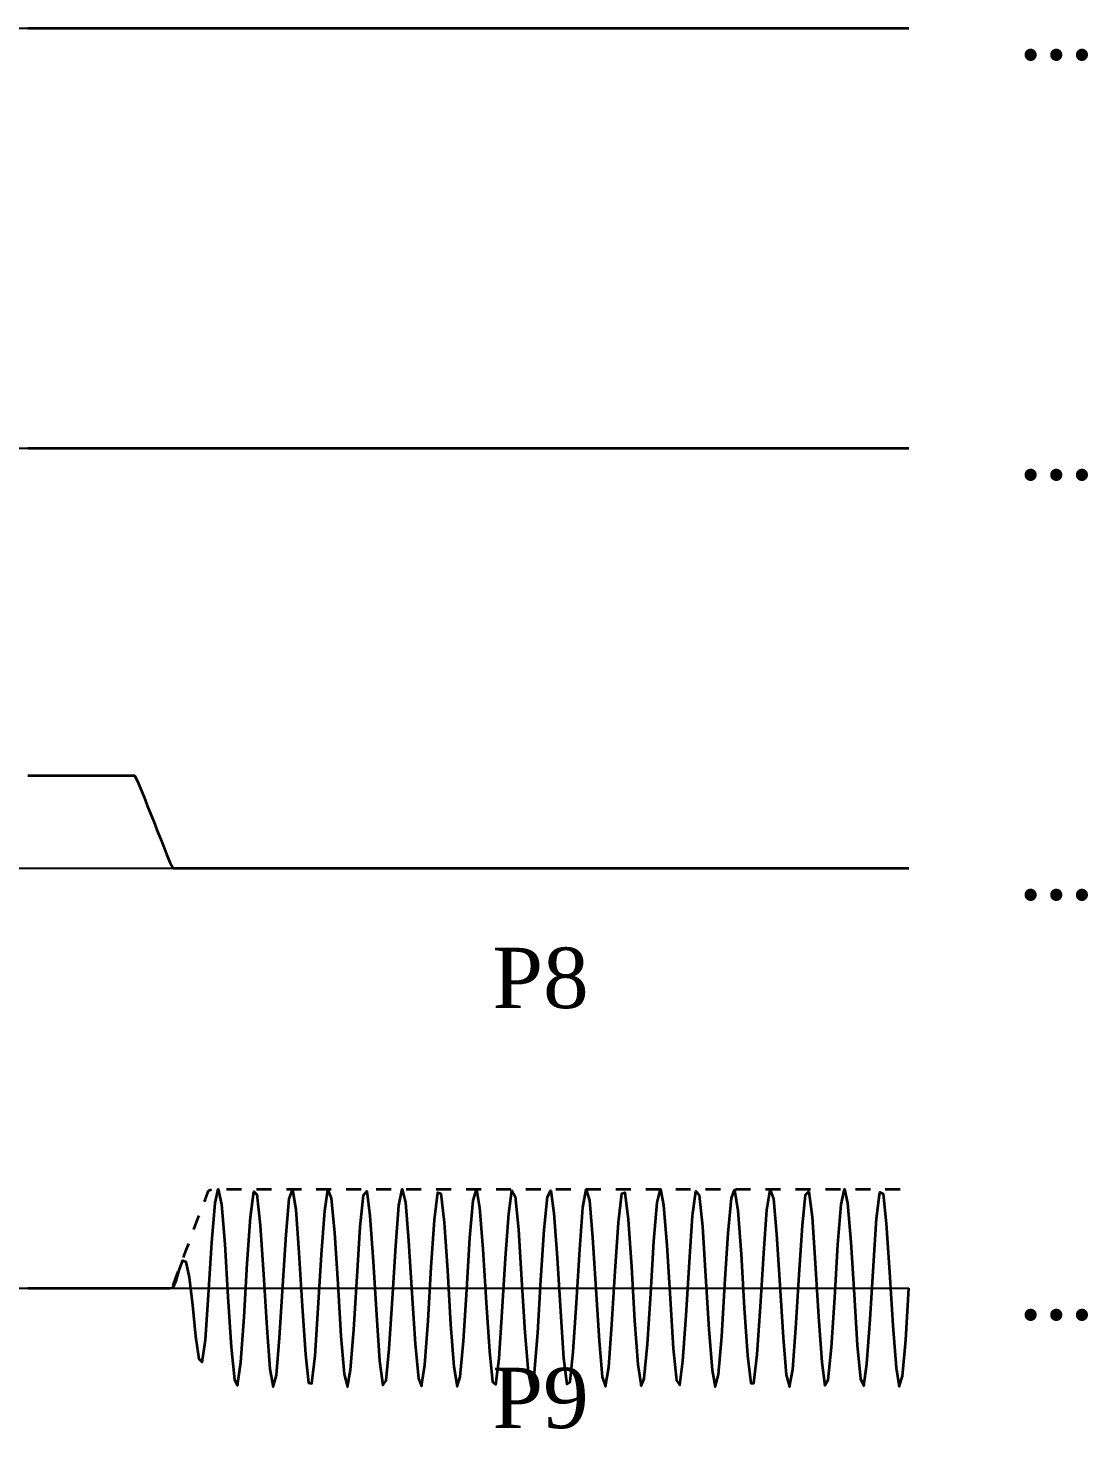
# Model space of a CAD drawing. Header units: metres. Extents: x -10 to 187, y -30 to 275.
# Drawn here: x 80.2 to 129.8, y 54.4 to 119.9 of the extents above; entities that cross this region are included whole.
import ezdxf
from ezdxf.enums import TextEntityAlignment as Align

# ---------------------------------------------------------------- set-up
doc = ezdxf.new("R2010")
doc.units = ezdxf.units.M
doc.linetypes.add('JIS_02_0.7', pattern=[1.4, 0.7, -0.7])
doc.layers.add('BASE', color=8, linetype='Continuous', lineweight=25)
doc.layers.add('WAVE', color=7, linetype='Continuous', lineweight=35)
doc.layers.add('TEXT', color=7, linetype='Continuous')
doc.styles.add('TNR', font='Times New Roman.ttf')

msp = doc.modelspace()

# ---------------------------------------------------------------- linework, layer by layer
at = {"layer": 'BASE', "lineweight": 25, "flags": 128}
for points in [[(0.861, 119.908), (121.412, 119.908)], [(0.861, 100.261), (121.412, 100.261)], [(0.861, 80.613), (121.412, 80.613)], [(0.861, 60.965), (121.412, 60.965)]]:
    msp.add_lwpolyline(points, dxfattribs=at)
at = {"layer": 'WAVE', "lineweight": 35, "flags": 128}
for points in [[(80.223, 119.908), (80.374, 119.908), (80.524, 119.908), (80.675, 119.908), (80.826, 119.908), (80.977, 119.908), (81.128, 119.908), (81.279, 119.908), (81.43, 119.908), (81.581, 119.908), (81.731, 119.908), (81.882, 119.908), (82.033, 119.908), (82.184, 119.908), (82.335, 119.908), (82.486, 119.908), (82.637, 119.908), (82.788, 119.908), (82.938, 119.908), (83.089, 119.908), (83.24, 119.908), (83.391, 119.908), (83.542, 119.908), (83.693, 119.908), (83.844, 119.908), (83.995, 119.908), (84.145, 119.908), (84.296, 119.908), (84.447, 119.908), (84.598, 119.908), (84.749, 119.908), (84.9, 119.908), (85.051, 119.908), (85.202, 119.908), (85.352, 119.908), (85.503, 119.908), (85.654, 119.908), (85.805, 119.908), (85.956, 119.908), (86.107, 119.908), (86.258, 119.908), (86.409, 119.908), (86.559, 119.908), (86.71, 119.908), (86.861, 119.908), (87.012, 119.908), (87.163, 119.908), (87.314, 119.908), (87.465, 119.908), (87.616, 119.908), (87.766, 119.908), (87.917, 119.908), (88.068, 119.908), (88.219, 119.908), (88.37, 119.908), (88.521, 119.908), (88.672, 119.908), (88.823, 119.908), (88.974, 119.908), (89.124, 119.908), (89.275, 119.908), (89.426, 119.908), (89.577, 119.908), (89.728, 119.908), (89.879, 119.908), (90.03, 119.908), (90.181, 119.908), (90.331, 119.908), (90.482, 119.908), (90.633, 119.908), (90.784, 119.908), (90.935, 119.908), (91.086, 119.908), (91.237, 119.908), (91.388, 119.908), (91.538, 119.908), (91.689, 119.908), (91.84, 119.908), (91.991, 119.908), (92.142, 119.908), (92.293, 119.908), (92.444, 119.908), (92.595, 119.908), (92.745, 119.908), (92.896, 119.908), (93.047, 119.908), (93.198, 119.908), (93.349, 119.908), (93.5, 119.908), (93.651, 119.908), (93.802, 119.908), (93.952, 119.908), (94.103, 119.908), (94.254, 119.908), (94.405, 119.908), (94.556, 119.908), (94.707, 119.908), (94.858, 119.908), (95.009, 119.908), (95.159, 119.908), (95.31, 119.908), (95.461, 119.908), (95.612, 119.908), (95.763, 119.908), (95.914, 119.908), (96.065, 119.908), (96.216, 119.908), (96.367, 119.908), (96.517, 119.908), (96.668, 119.908), (96.819, 119.908), (96.97, 119.908), (97.121, 119.908), (97.272, 119.908), (97.423, 119.908), (97.574, 119.908), (97.724, 119.908), (97.875, 119.908), (98.026, 119.908), (98.177, 119.908), (98.328, 119.908), (98.479, 119.908), (98.63, 119.908), (98.781, 119.908), (98.931, 119.908), (99.082, 119.908), (99.233, 119.908), (99.384, 119.908), (99.535, 119.908), (99.686, 119.908), (99.837, 119.908), (99.988, 119.908), (100.138, 119.908), (100.289, 119.908), (100.44, 119.908), (100.591, 119.908), (100.742, 119.908), (100.893, 119.908), (101.044, 119.908), (101.195, 119.908), (101.345, 119.908), (101.496, 119.908), (101.647, 119.908), (101.798, 119.908), (101.949, 119.908), (102.1, 119.908), (102.251, 119.908), (102.402, 119.908), (102.552, 119.908), (102.703, 119.908), (102.854, 119.908), (103.005, 119.908), (103.156, 119.908), (103.307, 119.908), (103.458, 119.908), (103.609, 119.908), (103.76, 119.908), (103.91, 119.908), (104.061, 119.908), (104.212, 119.908), (104.363, 119.908), (104.514, 119.908), (104.665, 119.908), (104.816, 119.908), (104.967, 119.908), (105.117, 119.908), (105.268, 119.908), (105.419, 119.908), (105.57, 119.908), (105.721, 119.908), (105.872, 119.908), (106.023, 119.908), (106.174, 119.908), (106.324, 119.908), (106.475, 119.908), (106.626, 119.908), (106.777, 119.908), (106.928, 119.908), (107.079, 119.908), (107.23, 119.908), (107.381, 119.908), (107.531, 119.908), (107.682, 119.908), (107.833, 119.908), (107.984, 119.908), (108.135, 119.908), (108.286, 119.908), (108.437, 119.908), (108.588, 119.908), (108.738, 119.908), (108.889, 119.908), (109.04, 119.908), (109.191, 119.908), (109.342, 119.908), (109.493, 119.908), (109.644, 119.908), (109.795, 119.908), (109.945, 119.908), (110.096, 119.908), (110.247, 119.908), (110.398, 119.908), (110.549, 119.908), (110.7, 119.908), (110.851, 119.908), (111.002, 119.908), (111.153, 119.908), (111.303, 119.908), (111.454, 119.908), (111.605, 119.908), (111.756, 119.908), (111.907, 119.908), (112.058, 119.908), (112.209, 119.908), (112.36, 119.908), (112.51, 119.908), (112.661, 119.908), (112.812, 119.908), (112.963, 119.908), (113.114, 119.908), (113.265, 119.908), (113.416, 119.908), (113.567, 119.908), (113.717, 119.908), (113.868, 119.908), (114.019, 119.908), (114.17, 119.908), (114.321, 119.908), (114.472, 119.908), (114.623, 119.908), (114.774, 119.908), (114.924, 119.908), (115.075, 119.908), (115.226, 119.908), (115.377, 119.908), (115.528, 119.908), (115.679, 119.908), (115.83, 119.908), (115.981, 119.908), (116.131, 119.908), (116.282, 119.908), (116.433, 119.908), (116.584, 119.908), (116.735, 119.908), (116.886, 119.908), (117.037, 119.908), (117.188, 119.908), (117.338, 119.908), (117.489, 119.908), (117.64, 119.908), (117.791, 119.908), (117.942, 119.908), (118.093, 119.908), (118.244, 119.908), (118.395, 119.908), (118.545, 119.908), (118.696, 119.908), (118.847, 119.908), (118.998, 119.908), (119.149, 119.908), (119.3, 119.908), (119.451, 119.908), (119.602, 119.908), (119.753, 119.908), (119.903, 119.908), (120.054, 119.908), (120.205, 119.908), (120.356, 119.908), (120.507, 119.908), (120.658, 119.908), (120.809, 119.908), (120.96, 119.908), (121.11, 119.908), (121.261, 119.908), (121.412, 119.908)], [(80.223, 100.261), (80.374, 100.261), (80.524, 100.261), (80.675, 100.261), (80.826, 100.261), (80.977, 100.261), (81.128, 100.261), (81.279, 100.261), (81.43, 100.261), (81.581, 100.261), (81.731, 100.261), (81.882, 100.261), (82.033, 100.261), (82.184, 100.261), (82.335, 100.261), (82.486, 100.261), (82.637, 100.261), (82.788, 100.261), (82.938, 100.261), (83.089, 100.261), (83.24, 100.261), (83.391, 100.261), (83.542, 100.261), (83.693, 100.261), (83.844, 100.261), (83.995, 100.261), (84.145, 100.261), (84.296, 100.261), (84.447, 100.261), (84.598, 100.261), (84.749, 100.261), (84.9, 100.261), (85.051, 100.261), (85.202, 100.261), (85.352, 100.261), (85.503, 100.261), (85.654, 100.261), (85.805, 100.261), (85.956, 100.261), (86.107, 100.261), (86.258, 100.261), (86.409, 100.261), (86.559, 100.261), (86.71, 100.261), (86.861, 100.261), (87.012, 100.261), (87.163, 100.261), (87.314, 100.261), (87.465, 100.261), (87.616, 100.261), (87.766, 100.261), (87.917, 100.261), (88.068, 100.261), (88.219, 100.261), (88.37, 100.261), (88.521, 100.261), (88.672, 100.261), (88.823, 100.261), (88.974, 100.261), (89.124, 100.261), (89.275, 100.261), (89.426, 100.261), (89.577, 100.261), (89.728, 100.261), (89.879, 100.261), (90.03, 100.261), (90.181, 100.261), (90.331, 100.261), (90.482, 100.261), (90.633, 100.261), (90.784, 100.261), (90.935, 100.261), (91.086, 100.261), (91.237, 100.261), (91.388, 100.261), (91.538, 100.261), (91.689, 100.261), (91.84, 100.261), (91.991, 100.261), (92.142, 100.261), (92.293, 100.261), (92.444, 100.261), (92.595, 100.261), (92.745, 100.261), (92.896, 100.261), (93.047, 100.261), (93.198, 100.261), (93.349, 100.261), (93.5, 100.261), (93.651, 100.261), (93.802, 100.261), (93.952, 100.261), (94.103, 100.261), (94.254, 100.261), (94.405, 100.261), (94.556, 100.261), (94.707, 100.261), (94.858, 100.261), (95.009, 100.261), (95.159, 100.261), (95.31, 100.261), (95.461, 100.261), (95.612, 100.261), (95.763, 100.261), (95.914, 100.261), (96.065, 100.261), (96.216, 100.261), (96.367, 100.261), (96.517, 100.261), (96.668, 100.261), (96.819, 100.261), (96.97, 100.261), (97.121, 100.261), (97.272, 100.261), (97.423, 100.261), (97.574, 100.261), (97.724, 100.261), (97.875, 100.261), (98.026, 100.261), (98.177, 100.261), (98.328, 100.261), (98.479, 100.261), (98.63, 100.261), (98.781, 100.261), (98.931, 100.261), (99.082, 100.261), (99.233, 100.261), (99.384, 100.261), (99.535, 100.261), (99.686, 100.261), (99.837, 100.261), (99.988, 100.261), (100.138, 100.261), (100.289, 100.261), (100.44, 100.261), (100.591, 100.261), (100.742, 100.261), (100.893, 100.261), (101.044, 100.261), (101.195, 100.261), (101.345, 100.261), (101.496, 100.261), (101.647, 100.261), (101.798, 100.261), (101.949, 100.261), (102.1, 100.261), (102.251, 100.261), (102.402, 100.261), (102.552, 100.261), (102.703, 100.261), (102.854, 100.261), (103.005, 100.261), (103.156, 100.261), (103.307, 100.261), (103.458, 100.261), (103.609, 100.261), (103.76, 100.261), (103.91, 100.261), (104.061, 100.261), (104.212, 100.261), (104.363, 100.261), (104.514, 100.261), (104.665, 100.261), (104.816, 100.261), (104.967, 100.261), (105.117, 100.261), (105.268, 100.261), (105.419, 100.261), (105.57, 100.261), (105.721, 100.261), (105.872, 100.261), (106.023, 100.261), (106.174, 100.261), (106.324, 100.261), (106.475, 100.261), (106.626, 100.261), (106.777, 100.261), (106.928, 100.261), (107.079, 100.261), (107.23, 100.261), (107.381, 100.261), (107.531, 100.261), (107.682, 100.261), (107.833, 100.261), (107.984, 100.261), (108.135, 100.261), (108.286, 100.261), (108.437, 100.261), (108.588, 100.261), (108.738, 100.261), (108.889, 100.261), (109.04, 100.261), (109.191, 100.261), (109.342, 100.261), (109.493, 100.261), (109.644, 100.261), (109.795, 100.261), (109.945, 100.261), (110.096, 100.261), (110.247, 100.261), (110.398, 100.261), (110.549, 100.261), (110.7, 100.261), (110.851, 100.261), (111.002, 100.261), (111.153, 100.261), (111.303, 100.261), (111.454, 100.261), (111.605, 100.261), (111.756, 100.261), (111.907, 100.261), (112.058, 100.261), (112.209, 100.261), (112.36, 100.261), (112.51, 100.261), (112.661, 100.261), (112.812, 100.261), (112.963, 100.261), (113.114, 100.261), (113.265, 100.261), (113.416, 100.261), (113.567, 100.261), (113.717, 100.261), (113.868, 100.261), (114.019, 100.261), (114.17, 100.261), (114.321, 100.261), (114.472, 100.261), (114.623, 100.261), (114.774, 100.261), (114.924, 100.261), (115.075, 100.261), (115.226, 100.261), (115.377, 100.261), (115.528, 100.261), (115.679, 100.261), (115.83, 100.261), (115.981, 100.261), (116.131, 100.261), (116.282, 100.261), (116.433, 100.261), (116.584, 100.261), (116.735, 100.261), (116.886, 100.261), (117.037, 100.261), (117.188, 100.261), (117.338, 100.261), (117.489, 100.261), (117.64, 100.261), (117.791, 100.261), (117.942, 100.261), (118.093, 100.261), (118.244, 100.261), (118.395, 100.261), (118.545, 100.261), (118.696, 100.261), (118.847, 100.261), (118.998, 100.261), (119.149, 100.261), (119.3, 100.261), (119.451, 100.261), (119.602, 100.261), (119.753, 100.261), (119.903, 100.261), (120.054, 100.261), (120.205, 100.261), (120.356, 100.261), (120.507, 100.261), (120.658, 100.261), (120.809, 100.261), (120.96, 100.261), (121.11, 100.261), (121.261, 100.261), (121.412, 100.261)], [(80.223, 84.947), (80.374, 84.947), (80.524, 84.947), (80.675, 84.947), (80.826, 84.947), (80.977, 84.947), (81.128, 84.947), (81.279, 84.947), (81.43, 84.947), (81.581, 84.947), (81.731, 84.947), (81.882, 84.947), (82.033, 84.947), (82.184, 84.947), (82.335, 84.947), (82.486, 84.947), (82.637, 84.947), (82.788, 84.947), (82.938, 84.947), (83.089, 84.947), (83.24, 84.947), (83.391, 84.947), (83.542, 84.947), (83.693, 84.947), (83.844, 84.947), (83.995, 84.947), (84.145, 84.947), (84.296, 84.947), (84.447, 84.947), (84.598, 84.947), (84.749, 84.947), (84.9, 84.947), (85.051, 84.947), (85.202, 84.947), (85.352, 84.681), (85.503, 84.302), (85.654, 83.922), (85.805, 83.542), (85.956, 83.162), (86.107, 82.783), (86.258, 82.403), (86.409, 82.023), (86.559, 81.644), (86.71, 81.264), (86.861, 80.884), (87.012, 80.613), (87.163, 80.613), (87.314, 80.613), (87.465, 80.613), (87.616, 80.613), (87.766, 80.613), (87.917, 80.613), (88.068, 80.613), (88.219, 80.613), (88.37, 80.613), (88.521, 80.613), (88.672, 80.613), (88.823, 80.613), (88.974, 80.613), (89.124, 80.613), (89.275, 80.613), (89.426, 80.613), (89.577, 80.613), (89.728, 80.613), (89.879, 80.613), (90.03, 80.613), (90.181, 80.613), (90.331, 80.613), (90.482, 80.613), (90.633, 80.613), (90.784, 80.613), (90.935, 80.613), (91.086, 80.613), (91.237, 80.613), (91.388, 80.613), (91.538, 80.613), (91.689, 80.613), (91.84, 80.613), (91.991, 80.613), (92.142, 80.613), (92.293, 80.613), (92.444, 80.613), (92.595, 80.613), (92.745, 80.613), (92.896, 80.613), (93.047, 80.613), (93.198, 80.613), (93.349, 80.613), (93.5, 80.613), (93.651, 80.613), (93.802, 80.613), (93.952, 80.613), (94.103, 80.613), (94.254, 80.613), (94.405, 80.613), (94.556, 80.613), (94.707, 80.613), (94.858, 80.613), (95.009, 80.613), (95.159, 80.613), (95.31, 80.613), (95.461, 80.613), (95.612, 80.613), (95.763, 80.613), (95.914, 80.613), (96.065, 80.613), (96.216, 80.613), (96.367, 80.613), (96.517, 80.613), (96.668, 80.613), (96.819, 80.613), (96.97, 80.613), (97.121, 80.613), (97.272, 80.613), (97.423, 80.613), (97.574, 80.613), (97.724, 80.613), (97.875, 80.613), (98.026, 80.613), (98.177, 80.613), (98.328, 80.613), (98.479, 80.613), (98.63, 80.613), (98.781, 80.613), (98.931, 80.613), (99.082, 80.613), (99.233, 80.613), (99.384, 80.613), (99.535, 80.613), (99.686, 80.613), (99.837, 80.613), (99.988, 80.613), (100.138, 80.613), (100.289, 80.613), (100.44, 80.613), (100.591, 80.613), (100.742, 80.613), (100.893, 80.613), (101.044, 80.613), (101.195, 80.613), (101.345, 80.613), (101.496, 80.613), (101.647, 80.613), (101.798, 80.613), (101.949, 80.613), (102.1, 80.613), (102.251, 80.613), (102.402, 80.613), (102.552, 80.613), (102.703, 80.613), (102.854, 80.613), (103.005, 80.613), (103.156, 80.613), (103.307, 80.613), (103.458, 80.613), (103.609, 80.613), (103.76, 80.613), (103.91, 80.613), (104.061, 80.613), (104.212, 80.613), (104.363, 80.613), (104.514, 80.613), (104.665, 80.613), (104.816, 80.613), (104.967, 80.613), (105.117, 80.613), (105.268, 80.613), (105.419, 80.613), (105.57, 80.613), (105.721, 80.613), (105.872, 80.613), (106.023, 80.613), (106.174, 80.613), (106.324, 80.613), (106.475, 80.613), (106.626, 80.613), (106.777, 80.613), (106.928, 80.613), (107.079, 80.613), (107.23, 80.613), (107.381, 80.613), (107.531, 80.613), (107.682, 80.613), (107.833, 80.613), (107.984, 80.613), (108.135, 80.613), (108.286, 80.613), (108.437, 80.613), (108.588, 80.613), (108.738, 80.613), (108.889, 80.613), (109.04, 80.613), (109.191, 80.613), (109.342, 80.613), (109.493, 80.613), (109.644, 80.613), (109.795, 80.613), (109.945, 80.613), (110.096, 80.613), (110.247, 80.613), (110.398, 80.613), (110.549, 80.613), (110.7, 80.613), (110.851, 80.613), (111.002, 80.613), (111.153, 80.613), (111.303, 80.613), (111.454, 80.613), (111.605, 80.613), (111.756, 80.613), (111.907, 80.613), (112.058, 80.613), (112.209, 80.613), (112.36, 80.613), (112.51, 80.613), (112.661, 80.613), (112.812, 80.613), (112.963, 80.613), (113.114, 80.613), (113.265, 80.613), (113.416, 80.613), (113.567, 80.613), (113.717, 80.613), (113.868, 80.613), (114.019, 80.613), (114.17, 80.613), (114.321, 80.613), (114.472, 80.613), (114.623, 80.613), (114.774, 80.613), (114.924, 80.613), (115.075, 80.613), (115.226, 80.613), (115.377, 80.613), (115.528, 80.613), (115.679, 80.613), (115.83, 80.613), (115.981, 80.613), (116.131, 80.613), (116.282, 80.613), (116.433, 80.613), (116.584, 80.613), (116.735, 80.613), (116.886, 80.613), (117.037, 80.613), (117.188, 80.613), (117.338, 80.613), (117.489, 80.613), (117.64, 80.613), (117.791, 80.613), (117.942, 80.613), (118.093, 80.613), (118.244, 80.613), (118.395, 80.613), (118.545, 80.613), (118.696, 80.613), (118.847, 80.613), (118.998, 80.613), (119.149, 80.613), (119.3, 80.613), (119.451, 80.613), (119.602, 80.613), (119.753, 80.613), (119.903, 80.613), (120.054, 80.613), (120.205, 80.613), (120.356, 80.613), (120.507, 80.613), (120.658, 80.613), (120.809, 80.613), (120.96, 80.613), (121.11, 80.613), (121.261, 80.613), (121.412, 80.613)], [(80.223, 60.965), (80.374, 60.965), (80.524, 60.965), (80.675, 60.965), (80.826, 60.965), (80.977, 60.965), (81.128, 60.965), (81.279, 60.965), (81.43, 60.965), (81.581, 60.965), (81.731, 60.965), (81.882, 60.965), (82.033, 60.965), (82.184, 60.965), (82.335, 60.965), (82.486, 60.965), (82.637, 60.965), (82.788, 60.965), (82.938, 60.965), (83.089, 60.965), (83.24, 60.965), (83.391, 60.965), (83.542, 60.965), (83.693, 60.965), (83.844, 60.965), (83.995, 60.965), (84.145, 60.965), (84.296, 60.965), (84.447, 60.965), (84.598, 60.965), (84.749, 60.965), (84.9, 60.965), (85.051, 60.965), (85.202, 60.965), (85.352, 60.965), (85.503, 60.965), (85.654, 60.965), (85.805, 60.965), (85.956, 60.965), (86.107, 60.965), (86.258, 60.965), (86.409, 60.965), (86.559, 60.965), (86.71, 60.965), (86.861, 60.965), (87.012, 60.984), (87.163, 61.304), (87.314, 61.846), (87.465, 62.259), (87.616, 62.189), (87.766, 61.458), (87.917, 60.168), (88.068, 58.712), (88.219, 57.648), (88.37, 57.5), (88.521, 58.541), (88.672, 60.642), (88.823, 63.099), (88.974, 64.929), (89.124, 65.588), (89.275, 64.881), (89.426, 63.018), (89.577, 60.548), (89.728, 58.201), (89.879, 56.671), (90.03, 56.41), (90.181, 57.494), (90.331, 59.604), (90.482, 62.116), (90.633, 64.288), (90.784, 65.479), (90.935, 65.336), (91.086, 63.901), (91.237, 61.6), (91.388, 59.111), (91.538, 57.17), (91.689, 56.35), (91.84, 56.894), (91.991, 58.641), (92.142, 61.074), (92.293, 63.476), (92.444, 65.136), (92.595, 65.563), (92.745, 64.633), (92.896, 62.618), (93.047, 60.116), (93.198, 57.864), (93.349, 56.529), (93.5, 56.504), (93.651, 57.798), (93.802, 60.027), (93.952, 62.533), (94.103, 64.577), (94.254, 65.553), (94.405, 65.174), (94.556, 63.552), (94.707, 61.165), (94.858, 58.72), (95.009, 56.938), (95.159, 56.346), (95.31, 57.118), (95.461, 59.028), (95.612, 61.509), (95.763, 63.83), (95.914, 65.305), (96.065, 65.498), (96.216, 64.351), (96.367, 62.204), (96.517, 59.692), (96.668, 57.555), (96.819, 56.426), (96.97, 56.638), (97.121, 58.129), (97.272, 60.457), (97.423, 62.936), (97.574, 64.832), (97.724, 65.586), (97.875, 64.975), (98.026, 63.179), (98.177, 60.729), (98.328, 58.349), (98.479, 56.742), (98.63, 56.382), (98.781, 57.377), (98.931, 59.432), (99.082, 61.94), (99.233, 64.16), (99.384, 65.436), (99.535, 65.391), (99.686, 64.039), (99.837, 61.779), (99.988, 59.278), (100.138, 57.276), (100.289, 56.364), (100.44, 56.811), (100.591, 58.486), (100.742, 60.893), (100.893, 63.321), (101.044, 65.054), (101.195, 65.579), (101.345, 64.74), (101.496, 62.787), (101.647, 60.295), (101.798, 58.002), (101.949, 56.584), (102.1, 56.46), (102.251, 57.668), (102.402, 59.85), (102.552, 62.361), (102.703, 64.46), (102.854, 65.527), (103.005, 65.246), (103.156, 63.7), (103.307, 61.347), (103.458, 58.88), (103.609, 57.03), (103.76, 56.342), (103.91, 57.021), (104.061, 58.864), (104.212, 61.329), (104.363, 63.686), (104.514, 65.239), (104.665, 65.53), (104.816, 64.472), (104.967, 62.378), (105.117, 59.867), (105.268, 57.68), (105.419, 56.464), (105.57, 56.578), (105.721, 57.988), (105.872, 60.277), (106.023, 62.77), (106.174, 64.73), (106.324, 65.577), (106.475, 65.062), (106.626, 63.337), (106.777, 60.911), (106.928, 58.501), (107.079, 56.819), (107.23, 56.362), (107.381, 57.265), (107.531, 59.262), (107.682, 61.761), (107.833, 64.026), (107.984, 65.386), (108.135, 65.44), (108.286, 64.173), (108.437, 61.957), (108.588, 59.449), (108.738, 57.389), (108.889, 56.385), (109.04, 56.734), (109.191, 58.334), (109.342, 60.711), (109.493, 63.163), (109.644, 64.966), (109.795, 65.587), (109.945, 64.842), (110.096, 62.952), (110.247, 60.476), (110.398, 58.143), (110.549, 56.645), (110.7, 56.423), (110.851, 57.543), (111.002, 59.674), (111.153, 62.187), (111.303, 64.339), (111.454, 65.494), (111.605, 65.311), (111.756, 63.845), (111.907, 61.527), (112.058, 59.044), (112.209, 57.128), (112.36, 56.346), (112.51, 56.929), (112.661, 58.704), (112.812, 61.147), (112.963, 63.537), (113.114, 65.166), (113.265, 65.555), (113.416, 64.588), (113.567, 62.55), (113.717, 60.045), (113.868, 57.811), (114.019, 56.509), (114.17, 56.524), (114.321, 57.851), (114.472, 60.098), (114.623, 62.601), (114.774, 64.621), (114.924, 65.561), (115.075, 65.143), (115.226, 63.491), (115.377, 61.093), (115.528, 58.657), (115.679, 56.903), (115.83, 56.349), (115.981, 57.159), (116.131, 59.094), (116.282, 61.582), (116.433, 63.887), (116.584, 65.33), (116.735, 65.483), (116.886, 64.301), (117.037, 62.134), (117.188, 59.622), (117.338, 57.506), (117.489, 56.413), (117.64, 56.665), (117.791, 58.187), (117.942, 60.53), (118.093, 63.002), (118.244, 64.872), (118.395, 65.588), (118.545, 64.938), (118.696, 63.115), (118.847, 60.657), (118.998, 58.289), (119.149, 56.713), (119.3, 56.393), (119.451, 57.423), (119.602, 59.501), (119.753, 62.011), (119.903, 64.212), (120.054, 65.454), (120.205, 65.37), (120.356, 63.985), (120.507, 61.707), (120.658, 59.211), (120.809, 57.233), (120.96, 56.357), (121.11, 56.843), (121.261, 58.547), (121.412, 60.965)]]:
    msp.add_lwpolyline(points, dxfattribs=at)
at = {"layer": 'WAVE', "linetype": 'JIS_02_0.7', "lineweight": 35, "flags": 128}
msp.add_lwpolyline([(87.012, 61.081), (87.163, 61.486), (87.314, 61.891), (87.465, 62.296), (87.616, 62.701), (87.766, 63.106), (87.917, 63.511), (88.068, 63.916), (88.219, 64.321), (88.37, 64.726), (88.521, 65.131), (88.672, 65.536), (88.823, 65.588), (88.974, 65.588), (89.124, 65.588), (89.275, 65.588), (89.426, 65.588), (89.577, 65.588), (89.728, 65.588), (89.879, 65.588), (90.03, 65.588), (90.181, 65.588), (90.331, 65.588), (90.482, 65.588), (90.633, 65.588), (90.784, 65.588), (90.935, 65.588), (91.086, 65.588), (91.237, 65.588), (91.388, 65.588), (91.538, 65.588), (91.689, 65.588), (91.84, 65.588), (91.991, 65.588), (92.142, 65.588), (92.293, 65.588), (92.444, 65.588), (92.595, 65.588), (92.745, 65.588), (92.896, 65.588), (93.047, 65.588), (93.198, 65.588), (93.349, 65.588), (93.5, 65.588), (93.651, 65.588), (93.802, 65.588), (93.952, 65.588), (94.103, 65.588), (94.254, 65.588), (94.405, 65.588), (94.556, 65.588), (94.707, 65.588), (94.858, 65.588), (95.009, 65.588), (95.159, 65.588), (95.31, 65.588), (95.461, 65.588), (95.612, 65.588), (95.763, 65.588), (95.914, 65.588), (96.065, 65.588), (96.216, 65.588), (96.367, 65.588), (96.517, 65.588), (96.668, 65.588), (96.819, 65.588), (96.97, 65.588), (97.121, 65.588), (97.272, 65.588), (97.423, 65.588), (97.574, 65.588), (97.724, 65.588), (97.875, 65.588), (98.026, 65.588), (98.177, 65.588), (98.328, 65.588), (98.479, 65.588), (98.63, 65.588), (98.781, 65.588), (98.931, 65.588), (99.082, 65.588), (99.233, 65.588), (99.384, 65.588), (99.535, 65.588), (99.686, 65.588), (99.837, 65.588), (99.988, 65.588), (100.138, 65.588), (100.289, 65.588), (100.44, 65.588), (100.591, 65.588), (100.742, 65.588), (100.893, 65.588), (101.044, 65.588), (101.195, 65.588), (101.345, 65.588), (101.496, 65.588), (101.647, 65.588), (101.798, 65.588), (101.949, 65.588), (102.1, 65.588), (102.251, 65.588), (102.402, 65.588), (102.552, 65.588), (102.703, 65.588), (102.854, 65.588), (103.005, 65.588), (103.156, 65.588), (103.307, 65.588), (103.458, 65.588), (103.609, 65.588), (103.76, 65.588), (103.91, 65.588), (104.061, 65.588), (104.212, 65.588), (104.363, 65.588), (104.514, 65.588), (104.665, 65.588), (104.816, 65.588), (104.967, 65.588), (105.117, 65.588), (105.268, 65.588), (105.419, 65.588), (105.57, 65.588), (105.721, 65.588), (105.872, 65.588), (106.023, 65.588), (106.174, 65.588), (106.324, 65.588), (106.475, 65.588), (106.626, 65.588), (106.777, 65.588), (106.928, 65.588), (107.079, 65.588), (107.23, 65.588), (107.381, 65.588), (107.531, 65.588), (107.682, 65.588), (107.833, 65.588), (107.984, 65.588), (108.135, 65.588), (108.286, 65.588), (108.437, 65.588), (108.588, 65.588), (108.738, 65.588), (108.889, 65.588), (109.04, 65.588), (109.191, 65.588), (109.342, 65.588), (109.493, 65.588), (109.644, 65.588), (109.795, 65.588), (109.945, 65.588), (110.096, 65.588), (110.247, 65.588), (110.398, 65.588), (110.549, 65.588), (110.7, 65.588), (110.851, 65.588), (111.002, 65.588), (111.153, 65.588), (111.303, 65.588), (111.454, 65.588), (111.605, 65.588), (111.756, 65.588), (111.907, 65.588), (112.058, 65.588), (112.209, 65.588), (112.36, 65.588), (112.51, 65.588), (112.661, 65.588), (112.812, 65.588), (112.963, 65.588), (113.114, 65.588), (113.265, 65.588), (113.416, 65.588), (113.567, 65.588), (113.717, 65.588), (113.868, 65.588), (114.019, 65.588), (114.17, 65.588), (114.321, 65.588), (114.472, 65.588), (114.623, 65.588), (114.774, 65.588), (114.924, 65.588), (115.075, 65.588), (115.226, 65.588), (115.377, 65.588), (115.528, 65.588), (115.679, 65.588), (115.83, 65.588), (115.981, 65.588), (116.131, 65.588), (116.282, 65.588), (116.433, 65.588), (116.584, 65.588), (116.735, 65.588), (116.886, 65.588), (117.037, 65.588), (117.188, 65.588), (117.338, 65.588), (117.489, 65.588), (117.64, 65.588), (117.791, 65.588), (117.942, 65.588), (118.093, 65.588), (118.244, 65.588), (118.395, 65.588), (118.545, 65.588), (118.696, 65.588), (118.847, 65.588), (118.998, 65.588), (119.149, 65.588), (119.3, 65.588), (119.451, 65.588), (119.602, 65.588), (119.753, 65.588), (119.903, 65.588), (120.054, 65.588), (120.205, 65.588), (120.356, 65.588), (120.507, 65.588), (120.658, 65.588), (120.809, 65.588), (120.96, 65.588), (121.11, 65.588), (121.261, 65.588), (121.412, 65.588)], dxfattribs=at)

# ---------------------------------------------------------------- texts
at = {"layer": 'TEXT', "style": 'TNR'}
for p in [(128.301, 120.024), (128.301, 100.376), (128.301, 80.729), (128.301, 61.081)]:
    msp.add_text('...', height=3.175, dxfattribs=at).set_placement(p, align=Align.MIDDLE_CENTER)
for s, p in [('P8', (104.191, 73.216)), ('P9', (104.191, 53.569))]:
    msp.add_text(s, height=2.8222, dxfattribs=at).set_placement(p, align=Align.BOTTOM_CENTER)

doc.saveas('drawing.dxf')
